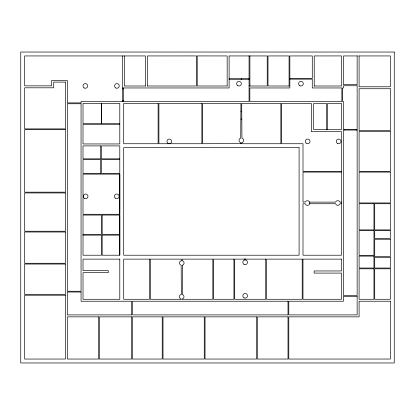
<?xml version="1.0" encoding="UTF-8"?>
<svg xmlns="http://www.w3.org/2000/svg" width="415" height="415" viewBox="0 0 415 415"><rect width="100%" height="100%" fill="white"/><g stroke="black" fill="none" stroke-linecap="round" stroke-linejoin="round"><path stroke-width="0.62" d="M241.706 143.574L202.645 143.735L202.645 103.428L240.928 103.428L240.736 138.107A2.345 2.345 0 0 0 240.736 142.636L240.928 143.735M244.196 259.121L245.903 259.121M357.595 55.942L343.47 55.942L343.47 84.624L357.144 84.624L357.144 55.942M358.882 55.942L390.344 55.942L390.344 86.787L359.094 86.787L359.094 55.942M289.852 78.373L312.282 78.373L312.282 55.942L289.852 55.942L289.852 87.959L249.835 87.959L249.835 101.473L341.856 101.473L341.856 87.959L312.272 87.959L312.272 79.151L289.852 79.151M229.116 78.684L249.125 78.684M229.116 79.467L249.125 79.467M145.463 86.004L124.303 86.004L124.303 55.942M147.418 86.004L196.445 86.004L196.445 55.926L147.418 55.942L147.418 86.019M227.166 86.004L197.224 86.004L197.224 55.926L227.166 55.942L227.166 86.019M249.057 86.004L267.219 86.004L267.219 55.942L229.116 55.942L229.116 87.959L122.648 87.959M289.073 86.004L268.002 86.004L268.002 55.942L289.073 55.942L289.073 86.019M314.233 86.004L341.519 86.004L341.519 55.926L314.233 55.942L314.233 86.019M122.648 88.857L123.405 88.857M122.648 100.575L123.405 100.575M240.928 111.241L241.706 111.241M240.928 119.053L241.706 119.053M119.795 123.686L101.691 123.686L101.691 103.428L119.795 103.428L119.795 143.948L83 143.948L83.016 124.469L119.795 124.469M119.811 158.841L101.405 158.841L101.405 145.898L119.795 145.898L119.795 158.841M119.811 159.625L101.405 159.625L101.405 173.32L119.795 173.346L119.795 159.625M341.519 171.312L303.002 171.312L303.002 143.735L281.635 143.735L281.635 103.428L311.317 103.428L311.317 131.571L341.519 131.571L341.519 255.215L303.002 255.215L303.002 203.734L305.227 203.734L305.424 204.211A2.345 2.345 0 0 0 309.481 204.211L309.798 203.039L309.481 201.866A2.345 2.345 0 0 0 305.424 201.866L303.002 202.121L303.002 172.095L341.519 172.095M309.585 202.121L335.642 202.121L335.771 201.804A2.345 2.345 0 0 1 339.828 201.804L339.958 202.121L341.519 202.121M309.678 203.734L335.6 203.734L335.771 204.149A2.345 2.345 0 0 0 339.828 204.149L339.999 203.734L341.519 203.734M83.016 234.361L101.405 234.361L101.405 215.063L83.016 215.063L83.016 255.215L101.405 255.215L101.405 235.139L83.016 235.139M119.811 234.361L102.183 234.361L102.183 215.063L119.811 215.063L119.811 255.215L102.183 255.215L102.183 235.139L119.811 235.139M356.163 129.496L356.163 130.056M344.445 129.496L344.445 130.056M327.591 129.522L327.591 103.428L341.519 103.428L341.519 129.496L313.662 129.496L313.662 103.428L326.418 103.428L326.418 129.522M249.903 55.942L249.903 86.004M249.057 55.942L249.057 101.473L81.06 101.473L81.06 102.894L67.391 102.894L67.391 80.536L51.61 80.536L51.61 85.848L24.656 85.848L24.656 55.942L145.463 55.942L145.463 86.019M241.245 78.684L241.245 79.467M123.405 87.959L123.405 101.473M122.648 55.942L122.648 101.473M119.795 174.129L119.795 214.28M119.795 215.063L119.795 255.215M241.95 142.636L241.706 143.735L280.851 143.735L280.851 103.428L241.706 103.428L241.95 138.107A2.345 2.345 0 0 1 241.95 142.636M181.355 260.713L181.163 260.739A2.345 2.345 0 0 0 181.163 265.263L181.355 294.422L181.075 294.458A2.345 2.345 0 0 0 181.075 298.987L181.355 299.277L150.339 299.277L150.339 259.121L181.355 259.121L181.355 260.713M182.377 265.263L182.289 294.458A2.345 2.345 0 0 1 182.289 298.987L182.133 299.277L212.838 299.277L212.838 259.121L182.133 259.121L182.377 260.739A2.345 2.345 0 0 1 182.377 265.263M100.622 173.32L83.016 173.346L83.016 159.625L100.622 159.625L100.622 173.32M394.25 52.036L20.75 52.036L20.75 362.964L394.25 362.964L394.25 52.036M65.435 82.097L53.717 82.097L53.717 87.804L24.656 87.804L24.656 128.894L65.435 128.894L65.435 82.097M357.144 85.749L343.47 85.749L343.47 87.959L342.64 87.959L342.64 101.473L343.47 101.473L343.47 129.496L357.144 129.496L357.144 85.749M390.344 88.737L359.094 88.737L359.094 130.611L390.344 130.611L390.344 88.737M101.405 103.428L83.016 103.428L83.016 123.686L101.405 123.686L101.405 103.428M158.115 103.428L123.701 103.428L123.701 143.735L158.115 143.735L158.115 103.428M201.866 103.428L158.898 103.428L158.898 143.735L201.866 143.735L201.866 103.428M81.06 103.755L67.391 103.755L67.391 291.247L81.06 291.247L81.06 103.755M65.435 129.677L24.656 129.677L24.656 192.171L65.435 192.171L65.435 129.677M357.144 130.056L343.47 130.056L343.47 295.589L357.144 295.589L357.144 130.056M390.344 131.394L359.094 131.394L359.094 171.312L390.344 171.312L390.344 131.394M100.622 145.898L83 145.898L83.016 158.841L100.622 158.841L100.622 145.898M299.096 147.641L123.701 147.641L123.701 255.215L299.096 255.215L299.096 147.641M390.344 172.095L359.094 172.095L359.094 202.956L390.344 202.956L390.344 172.095M119.811 174.129L83 174.129L83.016 214.28L119.811 214.28L119.811 174.129M65.435 192.954L24.656 192.954L24.656 231.233L65.435 231.233L65.435 192.954M373.941 203.734L359.094 203.734L359.094 229.905L373.941 229.905L373.941 203.734M390.344 203.734L374.719 203.734L374.719 229.905L390.344 229.905L390.344 203.734M373.941 230.688L359.094 230.688L359.094 255.329L373.941 255.329L373.941 230.688M390.344 230.688L374.719 230.688L374.719 238.475L390.344 238.475L390.344 230.688M65.435 232.016L24.656 232.016L24.656 263.266L65.435 263.266L65.435 232.016M390.344 239.253L374.719 239.253L374.719 256.558L390.344 256.558L390.344 239.253M373.941 256.112L359.094 256.112L359.094 268.028L373.941 268.028L373.941 256.112M390.344 257.341L374.719 257.341L374.719 268.028L390.344 268.028L390.344 257.341M119.795 259.121L83.016 259.121L83.016 270.642L108.258 270.642L108.258 272.691L83.016 272.691L83.016 299.277L119.795 299.277L119.795 259.121M149.556 259.121L123.701 259.121L123.701 299.277L149.556 299.277L149.556 259.121M233.93 259.121L213.616 259.121L213.616 299.277L233.93 299.277L233.93 259.121M265.725 259.121L234.708 259.121L234.708 299.277L265.725 299.277L265.725 259.121M302.208 259.121L266.508 259.121L266.508 299.277L302.208 299.277L302.208 259.121M341.519 259.121L302.986 259.121L302.986 299.277L341.519 299.277L341.519 273.091L314.145 273.091L314.145 270.959L341.519 270.959L341.519 259.121M65.435 264.044L24.656 264.044L24.656 294.432L65.435 294.432L65.435 264.044M373.941 268.811L359.094 268.811L359.094 299.277L373.941 299.277L373.941 268.811M390.344 268.811L374.719 268.811L374.719 299.277L390.344 299.277L390.344 268.811M81.06 292.03L67.391 292.03L67.391 314.902L131.685 314.902L131.685 301.233L81.06 301.233L81.06 292.03M65.435 295.215L24.656 295.215L24.656 359.058L65.435 359.042L65.435 295.215M357.144 296.372L343.47 296.372L343.47 301.233L288.788 301.233L288.788 314.902L357.144 314.902L357.144 296.372M288.005 301.233L132.463 301.233L132.463 314.902L288.005 314.902L288.005 301.233M390.344 301.233L359.094 301.233L359.094 316.853L288.788 316.853L288.788 359.042L390.344 359.042L390.344 301.233M98.635 316.853L67.391 316.853L67.391 359.042L98.635 359.042L98.635 316.853M131.685 316.853L99.418 316.853L99.418 359.042L131.685 359.042L131.685 316.853M162.229 316.853L132.463 316.853L132.463 359.042L162.229 359.042L162.229 316.853M204.258 316.853L163.012 316.853L163.012 359.042L204.258 359.042L204.258 316.853M256.6 316.853L205.041 316.853L205.041 359.042L256.6 359.042L256.6 316.853M288.005 316.853L257.383 316.853L257.383 359.042L288.005 359.042L288.005 316.853M243.989 264.339A2.345 2.345 0 0 0 247.506 262.306A2.345 2.345 0 0 0 243.989 260.278A2.345 2.345 0 0 0 243.989 264.339M243.989 297.835A2.345 2.345 0 0 0 247.506 295.807A2.345 2.345 0 0 0 243.989 293.779A2.345 2.345 0 0 0 243.989 297.835M306.011 143.04A2.345 2.345 0 0 0 309.932 141.992A2.345 2.345 0 0 0 307.058 139.118A2.345 2.345 0 0 0 306.011 143.04M337.468 143.414A2.345 2.345 0 0 0 340.985 141.385A2.345 2.345 0 0 0 337.468 139.352A2.345 2.345 0 0 0 337.468 143.414M168.122 143.414A2.345 2.345 0 0 0 171.639 141.385A2.345 2.345 0 0 0 168.122 139.352A2.345 2.345 0 0 0 168.122 143.414M237.826 85.708A2.345 2.345 0 0 0 241.343 83.674A2.345 2.345 0 0 0 237.826 81.646A2.345 2.345 0 0 0 237.826 85.708M299.791 85.708A2.345 2.345 0 0 0 303.308 83.674A2.345 2.345 0 0 0 299.791 81.646A2.345 2.345 0 0 0 299.791 85.708M84.152 87.954A2.345 2.345 0 0 0 87.669 85.926A2.345 2.345 0 0 0 84.152 83.892A2.345 2.345 0 0 0 84.152 87.954M115.754 87.954A2.345 2.345 0 0 0 119.266 85.926A2.345 2.345 0 0 0 115.754 83.892A2.345 2.345 0 0 0 115.754 87.954M115.209 198.074A2.345 2.345 0 0 0 119.079 196.85A2.345 2.345 0 0 0 116.086 194.111A2.345 2.345 0 0 0 115.209 198.074M84.468 198.375A2.345 2.345 0 0 0 87.98 196.342A2.345 2.345 0 0 0 84.468 194.313A2.345 2.345 0 0 0 84.468 198.375"/></g></svg>
